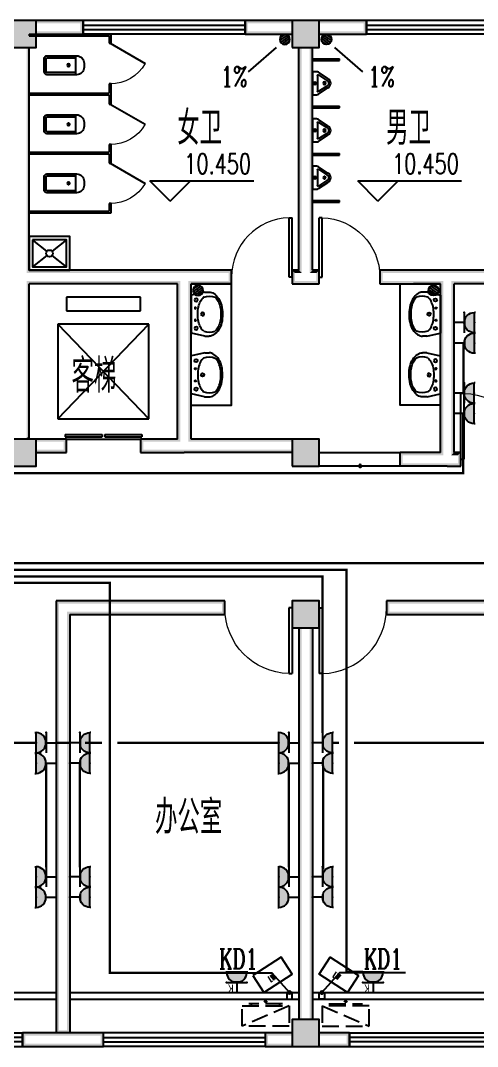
# Model space of a CAD drawing. Extents: x 6250600 to 6678662, y -692028 to -290561.
# Drawn here: x 6360654 to 6367433, y -542447 to -527247 of the extents above; entities that cross this region are included whole.
import ezdxf
from ezdxf.enums import TextEntityAlignment as Align

# ---------------------------------------------------------------- set-up
doc = ezdxf.new("R2010")
doc.units = 0
doc.header["$LTSCALE"] = 1000
doc.header["$MEASUREMENT"] = 0
doc.linetypes.add('DASH', pattern=[0.35, 0.25, -0.1])
doc.layers.get('0').update_dxf_attribs({"linetype": 'CONTINUOUS'})
for name, color, linetype in [('EQUIP-插座', 3, 'CONTINUOUS'), ('PUB_HATCH', 8, 'CONTINUOUS'), ('TEL_TEXT', 7, 'CONTINUOUS'), ('WIRE-照明', 1, 'CONTINUOUS'), ('建筑底图', 251, 'CONTINUOUS'), ('排水', 221, 'CONTINUOUS')]:
    doc.layers.add(name, color=color, linetype=linetype)
doc.styles.add('_TCH_AXIS', font='COMPLEX', dxfattribs={"bigfont": 'GBCBIG'})
doc.styles.add('_TCH_DIM', font='SIMPLEX', dxfattribs={"bigfont": 'GBCBIG'})
doc.styles.add('_TCH_LABEL', font='COMPLEX', dxfattribs={"bigfont": 'GBCBIG'})
doc.styles.add('_TEL_DIM', font='sceie.shx', dxfattribs={"width": 0.8, "height": 3.5, "bigfont": 'sceic.shx'})
doc.styles.add('DIM_FONT', font='SIMPLEX', dxfattribs={"width": 0.7, "bigfont": 'GBCBIG'})
doc.styles.add('schuco', font='sceie.shx', dxfattribs={"width": 0.7, "bigfont": 'sceic.shx'})

# ---------------------------------------------------------------- blocks, each defined once
blk = doc.blocks.new('$equip$00001848')
for p, q in [((-0.5, 1.05), (-0.5, 1)), ((0.5, 1.05), (0.5, 1)), ((0.513, 1.05), (0.513, 1)), ((1.513, 1.05), (1.513, 1)), ((-0.5, 1), (0.5, 1)), ((0.513, 1), (1.513, 1)), ((0, 0.5), (0, 0)), ((1.513, 0.5), (0.513, 0.5)), ((1.013, 0.5), (1.013, 0))]:
    blk.add_line(p, q)
for centre in [(0, 1), (1.013, 1)]:
    blk.add_arc(centre, 0.5, 180, 0)
for p in [(0, 1), (1.013, 1), (0, 0), (1.013, 0), (1.513, 0.5)]:
    blk.add_point(p)
for points in [[(0.433, 0.75), (-0.433, 0.75), (0.5, 1), (-0.5, 1)], [(0.25, 0.567), (-0.25, 0.567), (0.433, 0.75), (-0.433, 0.75)], [(0, 0.5), (0, 0.5), (0.25, 0.567), (-0.25, 0.567)], [(1.446, 0.75), (0.58, 0.75), (1.513, 1), (0.513, 1)], [(1.263, 0.567), (0.763, 0.567), (1.446, 0.75), (0.58, 0.75)], [(1.013, 0.5), (1.013, 0.5), (1.263, 0.567), (0.763, 0.567)]]:
    blk.add_solid(points)
at = {"layer": 'TEL_TEXT', "style": '_TEL_DIM', "flags": 1}
blk.add_attdef('A', text='', height=0.00002, dxfattribs=at).set_placement((0, 0), align=Align.MIDDLE_CENTER)
blk = doc.blocks.new('$equip$00001765')
for p, q in [((0, 0.55), (0, 1.05)), ((0.5, 0.55), (-0.5, 0.55)), ((-0.5, 0.05), (0.5, 0.05)), ((-0.5, 0), (-0.5, 0.05)), ((0.5, 0), (0.5, 0.05))]:
    blk.add_line(p, q)
blk.add_arc((0, 0.05), 0.5, 0, 180)
for p in [(0, 1.05), (-0.5, 0.55), (0.5, 0.55), (0, 0.05)]:
    blk.add_point(p)
for points in [[(0, 0.55), (0, 0.55), (0.25, 0.483), (-0.25, 0.483)], [(0.433, 0.3), (-0.433, 0.3), (0.5, 0.05), (-0.5, 0.05)], [(0.25, 0.483), (-0.25, 0.483), (0.433, 0.3), (-0.433, 0.3)]]:
    blk.add_solid(points)
at = {"color": 7, "style": '_TEL_DIM'}
blk.add_attdef('$TEXT$', text='', height=0.4, dxfattribs=at).set_placement((0.295, 0.837), align=Align.MIDDLE_CENTER)
at = {"color": 7, "style": '_TEL_DIM', "flags": 1}
blk.add_attdef('A', text='', height=0.00002, dxfattribs=at).set_placement((0, 0), align=Align.MIDDLE_CENTER)
blk = doc.blocks.new('$plan$00000344')
for p, q in [((-280, -10), (-280, 0)), ((280, 0), (280, -10)), ((-251, -189), (-251, -186)), ((-248, -183), (-250, -185))]:
    blk.add_line(p, q)
for points in [[(-280, 0), (280, 0)], [(-326, -200), (-280, -5)], [(326, -204), (280, -5)]]:
    blk.add_lwpolyline(points)
for points in [[(253, -188, 0.098208), (193, -141, 0.066287), (110, -111, 0.052428), (0, -100, 0.052428), (-110, -111, 0.066287), (-193, -141, 0.093876), (-251, -186, 0.171377)], [(-326, -200, 0.008223), (-326, -204, 0.149285)], [(-326, -266, 0.149285), (-304, -337, 0.107079), (-231, -408, 0.075625), (-131, -450, 0.062436), (-1, -467, 0.062436), (130, -452, 0.075625), (230, -410, 0.107079), (304, -339, 0.149285), (326, -268, 0.005205), (326, -266, 0.086596)], [(-250, -358, 0.091341), (-193, -401, 0.066287), (-110, -431, 0.052428), (0, -442, 0.052428), (110, -431, 0.066287), (193, -401, 0.091756), (250, -358, 0.171377)]]:
    blk.add_lwpolyline(points, format="xyb")
at = {"flags": 128}
for points in [[(-326, -204), (-326, -268)], [(326, -204), (326, -268)]]:
    blk.add_lwpolyline(points, dxfattribs=at)
for points in [[(-253, -188, 0.172546), (-250, -358, 0.726395)], [(253, -188, -0.172546), (250, -358, -0.726395)]]:
    blk.add_lwpolyline(points, format="xyb", dxfattribs=at)
for centre, radius in [((-210, -75), 24), ((-210, -75), 24), ((-210, -75), 24), ((-90, -65), 10), ((0, -170), 25), ((90, -65), 10), ((210, -75), 24)]:
    blk.add_circle(centre, radius)
at = {"lineweight": 13}
blk.add_circle((0, -170), 15, dxfattribs=at)
blk.add_arc((-250, -186), 1, 131.3224, 180)
blk = doc.blocks.new('$lvtry$00000171')
at = {"layer": '排水'}
for p, q in [((-74, 11), (-11, 74)), ((-70, -27), (27, 70)), ((-53, -53), (53, 53)), ((-27, -70), (70, 27)), ((11, -74), (74, -11))]:
    blk.add_line(p, q, dxfattribs=at)
blk.add_circle((0, 0), 75, dxfattribs=at)
blk.add_point((0, 0), dxfattribs=at)
blk = doc.blocks.new('_LV12')
for p, q in [((-250, -50), (-39, -219)), ((39, -219), (250, -50)), ((-250, -450), (-39, -281)), ((39, -281), (250, -450))]:
    blk.add_line(p, q)
for points in [[(300, -500), (300, 0), (-300, 0), (-300, -500)], [(250, -450), (250, -50), (-250, -50), (-250, -450)]]:
    blk.add_lwpolyline(points, close=True)
blk.add_circle((0, -250), 50)
blk = doc.blocks.new('$lvtry$00000200')
at = {"color": 0}
for p, q in [((-110, -40), (-110, -470)), ((100, -30), (-100, -30)), ((110, -470), (110, -40))]:
    blk.add_line(p, q, dxfattribs=at)
blk.add_lwpolyline([(100, 0), (-100, 0, 0.414214), (-140, -40), (-140, -480, 0.414214), (-30, -590), (30, -590, 0.414214), (140, -480), (140, -40, 0.414214)], format="xyb", close=True, dxfattribs=at)
blk.add_lwpolyline([(140, -470), (-140, -470)], dxfattribs=at)
blk.add_circle((0, -359), 20, dxfattribs=at)
for centre, start, end in [((-100, -40), 90, 180), ((100, -40), 0, 90)]:
    blk.add_arc(centre, 10, start, end, dxfattribs=at)
for p in [(0, 0), (0, -359)]:
    blk.add_point(p, dxfattribs=at)
blk = doc.blocks.new('$TCHSYS$APDOOR2D')
blk.add_line((0.5, 0), (0, 0.866))
at = {"lineweight": 13}
blk.add_arc((0.5, 0), 1, 120, 180, dxfattribs=at)
blk = doc.blocks.new('$lvtry$00000221')
at = {"color": 0}
for p, q in [((-124, -91), (-43, -216)), ((-116, -76), (116, -76)), ((43, -216), (124, -91))]:
    blk.add_line(p, q, dxfattribs=at)
blk.add_lwpolyline([(69, -231, -0.57735), (-69, -231), (-162, -88, -0.145378), (-170, -61), (-170, 0), (170, 0), (170, -61, -0.145378), (162, -88)], format="xyb", close=True, dxfattribs=at)
for centre, radius in [((0, -38), 17.7), ((0, -177), 20)]:
    blk.add_circle(centre, radius, dxfattribs=at)
for centre, radius, start, end in [((-116, -86), 10, 90, 213.0863), ((116, -86), 10, 326.9137, 90), ((0, -191), 50, 210, 330)]:
    blk.add_arc(centre, radius, start, end, dxfattribs=at)
for p in [(0, -38), (0, -177)]:
    blk.add_point(p, dxfattribs=at)
blk = doc.blocks.new('A$C2E081725')
at = {"linetype": 'DASH'}
for p, q in [((700, 94), (0, 394)), ((600, 64), (100, 64)), ((138, 94), (138, 64)), ((350, 8), (327, 39)), ((350, 49), (350, 0)), ((350, 8), (373, 39)), ((563, 94), (563, 64))]:
    blk.add_line(p, q, dxfattribs=at)
blk.add_lwpolyline([(0, 394), (0, 94), (700, 94), (700, 394)], close=True, dxfattribs=at)
blk = doc.blocks.new('_FZH')
blk.add_lwpolyline([(-0.5, -0.5), (0.5, -0.5), (0.5, 0.5), (-0.5, 0.5)], close=True)
at = {"layer": 'PUB_HATCH'}
blk.add_solid([(-0.5, -0.5), (0.5, -0.5), (-0.5, 0.5), (0.5, 0.5)], dxfattribs=at)
blk = doc.blocks.new('$WINLIB2D$00000001')
at = {"color": 0}
for points in [[(-0.5, 0.5), (-0.5, -0.5)], [(-0.5, 0.5), (0.5, 0.5)], [(0.5, -0.5), (0.5, 0.5)], [(0.5, 0.1667), (-0.5, 0.1667)], [(0.5, -0.1667), (-0.5, -0.1667)], [(-0.5, -0.5), (0.5, -0.5)]]:
    blk.add_lwpolyline(points, dxfattribs=at)
blk = doc.blocks.new('$DorLib2D$00000001')
for p, q in [((0.45, 0.975), (0.5, 0.975)), ((0.45, 0), (0.45, 0.975)), ((0.5, 0), (0.5, 0.975)), ((0.5, 0), (0.45, 0))]:
    blk.add_line(p, q)
at = {"lineweight": 13}
blk.add_arc((0.475, 0), 0.975, 91.4693, 180, dxfattribs=at)
blk = doc.blocks.new('$TCHSYS$LDOR22D')
for p, q in [((-0.517, 0.833), (-0.017, 0.833)), ((-0.517, 0.833), (-0.517, 0.667)), ((-0.017, 0.833), (-0.017, 0.667)), ((0.017, 0.833), (0.017, 0.667)), ((0.017, 0.833), (0.517, 0.833)), ((0.517, 0.833), (0.517, 0.667)), ((-0.517, 0.667), (-0.017, 0.667)), ((0.017, 0.667), (0.517, 0.667)), ((-0.5, 0.5), (0.5, 0.5))]:
    blk.add_line(p, q)

msp = doc.modelspace()

# ---------------------------------------------------------------- hatches: boundary and pattern name
at = {"layer": '建筑底图'}
for points in [[(6360884.5, -527246.7), (6360484.5, -527246.7), (6360524.5, -527286.7), (6360844.5, -527286.7)], [(6360884.5, -527646.7), (6360884.5, -527246.7), (6360844.5, -527286.7), (6360844.5, -527606.7)], [(6360884.5, -527246.7), (6360884.5, -527286.7), (6361544.5, -527286.7), (6361584.5, -527246.7)], [(6361584.5, -527446.7), (6361584.5, -527246.7), (6361544.5, -527286.7), (6361544.5, -527406.7)], [(6364684.5, -527286.7), (6364684.5, -527246.7), (6363984.5, -527246.7), (6364024.5, -527286.7)], [(6363984.5, -527246.7), (6363984.5, -527446.7), (6364024.5, -527406.7), (6364024.5, -527286.7)], [(6365084.5, -527246.7), (6364684.5, -527246.7), (6364724.5, -527286.7), (6365044.5, -527286.7)], [(6364684.5, -527246.7), (6364684.5, -527646.7), (6364724.5, -527606.7), (6364724.5, -527286.7)], [(6365084.5, -527646.7), (6365084.5, -527246.7), (6365044.5, -527286.7), (6365044.5, -527606.7)], [(6365084.5, -527246.7), (6365084.5, -527286.7), (6365744.5, -527286.7), (6365784.5, -527246.7)], [(6365784.5, -527446.7), (6365784.5, -527246.7), (6365744.5, -527286.7), (6365744.5, -527406.7)], [(6360884.5, -527406.7), (6360884.5, -527446.7), (6361584.5, -527446.7), (6361544.5, -527406.7)], [(6364684.5, -527446.7), (6364684.5, -527406.7), (6364024.5, -527406.7), (6363984.5, -527446.7)], [(6365084.5, -527406.7), (6365084.5, -527446.7), (6365784.5, -527446.7), (6365744.5, -527406.7)], [(6360484.5, -527646.7), (6360884.5, -527646.7), (6360844.5, -527606.7), (6360524.5, -527606.7)], [(6360784.5, -527646.7), (6360744.5, -527646.7), (6360744.5, -530986.7), (6360784.5, -530946.7)], [(6364684.5, -527646.7), (6365084.5, -527646.7), (6365044.5, -527606.7), (6364724.5, -527606.7)], [(6364824.5, -527646.7), (6364784.5, -527646.7), (6364784.5, -530946.7), (6364824.5, -530986.7)], [(6364984.5, -527646.7), (6364944.5, -527646.7), (6364944.5, -530986.7), (6364984.5, -530946.7)], [(6362784.5, -530946.7), (6360784.5, -530946.7), (6360744.5, -530986.7), (6362784.5, -530986.7)], [(6363084.5, -530946.7), (6362784.5, -530946.7), (6362784.5, -530986.7), (6363084.5, -530986.7)], [(6363784.5, -530946.7), (6363084.5, -530946.7), (6363084.5, -530986.7), (6363744.5, -530986.7)], [(6363784.5, -531146.7), (6363784.5, -530946.7), (6363744.5, -530986.7), (6363744.5, -531106.7)], [(6364784.5, -530946.7), (6364684.5, -530946.7), (6364724.5, -530986.7), (6364824.5, -530986.7)], [(6364684.5, -530946.7), (6364684.5, -531146.7), (6364724.5, -531106.7), (6364724.5, -530986.7)], [(6365084.5, -530946.7), (6364984.5, -530946.7), (6364944.5, -530986.7), (6365044.5, -530986.7)], [(6365084.5, -531146.7), (6365084.5, -530946.7), (6365044.5, -530986.7), (6365044.5, -531106.7)], [(6366484.5, -530946.7), (6365984.5, -530946.7), (6366024.5, -530986.7), (6366484.5, -530986.7)], [(6365984.5, -530946.7), (6365984.5, -531146.7), (6366024.5, -531106.7), (6366024.5, -530986.7)], [(6366984.5, -530946.7), (6366484.5, -530946.7), (6366484.5, -530986.7), (6366984.5, -530986.7)], [(6369184.5, -530946.7), (6366984.5, -530946.7), (6366984.5, -530986.7), (6369224.5, -530986.7)], [(6362784.5, -531146.7), (6360784.5, -531146.7), (6360744.5, -531106.7), (6362784.5, -531106.7)], [(6360744.5, -533446.7), (6360784.5, -533446.7), (6360784.5, -531146.7), (6360744.5, -531106.7)], [(6362984.5, -531146.7), (6362784.5, -531146.7), (6362784.5, -531106.7), (6363024.5, -531106.7)], [(6362984.5, -533446.7), (6362984.5, -531146.7), (6363024.5, -531106.7), (6363024.5, -533486.7)], [(6363184.5, -533446.7), (6363184.5, -531146.7), (6363144.5, -531106.7), (6363144.5, -533486.7)], [(6363184.5, -531146.7), (6363784.5, -531146.7), (6363744.5, -531106.7), (6363144.5, -531106.7)], [(6364684.5, -531146.7), (6364884.5, -531146.7), (6364884.5, -531106.7), (6364724.5, -531106.7)], [(6364884.5, -531146.7), (6365084.5, -531146.7), (6365044.5, -531106.7), (6364884.5, -531106.7)], [(6365984.5, -531146.7), (6366484.5, -531146.7), (6366484.5, -531106.7), (6366024.5, -531106.7)], [(6366884.5, -531146.7), (6366484.5, -531146.7), (6366484.5, -531106.7), (6366924.5, -531106.7)], [(6366884.5, -533646.7), (6366884.5, -531146.7), (6366924.5, -531106.7), (6366924.5, -533686.7)], [(6367084.5, -533646.7), (6367084.5, -531146.7), (6367044.5, -531106.7), (6367044.5, -533686.7)], [(6369184.5, -531146.7), (6367084.5, -531146.7), (6367044.5, -531106.7), (6369224.5, -531106.7)], [(6360884.5, -533446.7), (6360484.5, -533446.7), (6360524.5, -533486.7), (6360844.5, -533486.7)], [(6360727.9, -533446.7), (6360784.5, -533446.7), (6360756.2, -533418.4)], [(6360884.5, -533846.7), (6360884.5, -533446.7), (6360844.5, -533486.7), (6360844.5, -533806.7)], [(6360884.5, -533446.7), (6360884.5, -533486.7), (6361294.5, -533486.7), (6361334.5, -533446.7)], [(6361334.5, -533646.7), (6361334.5, -533446.7), (6361294.5, -533486.7), (6361294.5, -533606.7)], [(6362984.5, -533446.7), (6362434.5, -533446.7), (6362474.5, -533486.7), (6363024.5, -533486.7)], [(6362434.5, -533446.7), (6362434.5, -533646.7), (6362474.5, -533606.7), (6362474.5, -533486.7)], [(6364684.5, -533486.7), (6364684.5, -533446.7), (6363184.5, -533446.7), (6363144.5, -533486.7)], [(6365084.5, -533446.7), (6364684.5, -533446.7), (6364724.5, -533486.7), (6365044.5, -533486.7)], [(6364684.5, -533446.7), (6364684.5, -533846.7), (6364724.5, -533806.7), (6364724.5, -533486.7)], [(6365084.5, -533846.7), (6365084.5, -533446.7), (6365044.5, -533486.7), (6365044.5, -533806.7)], [(6360884.5, -533606.7), (6360884.5, -533646.7), (6361334.5, -533646.7), (6361294.5, -533606.7)], [(6362434.5, -533646.7), (6363084.5, -533646.7), (6363084.5, -533606.7), (6362474.5, -533606.7)], [(6364684.5, -533646.7), (6364684.5, -533606.7), (6363084.5, -533606.7), (6363084.5, -533646.7)], [(6366884.5, -533646.7), (6366284.5, -533646.7), (6366284.5, -533686.7), (6366924.5, -533686.7)], [(6366284.5, -533846.7), (6366284.5, -533646.7), (6366324.5, -533646.7), (6366324.5, -533846.7)], [(6367184.5, -533646.7), (6367084.5, -533646.7), (6367044.5, -533686.7), (6367144.5, -533686.7)], [(6367184.5, -533846.7), (6367184.5, -533646.7), (6367144.5, -533686.7), (6367144.5, -533806.7)], [(6360484.5, -533846.7), (6360884.5, -533846.7), (6360844.5, -533806.7), (6360524.5, -533806.7)], [(6364684.5, -533846.7), (6365084.5, -533846.7), (6365044.5, -533806.7), (6364724.5, -533806.7)], [(6366984.5, -533846.7), (6366284.5, -533846.7), (6366284.5, -533806.7), (6366984.5, -533806.7)], [(6366984.5, -533846.7), (6367184.5, -533846.7), (6367144.5, -533806.7), (6366984.5, -533806.7)], [(6363684.5, -535846.7), (6361184.5, -535846.7), (6361224.5, -535886.7), (6363644.5, -535886.7)], [(6361184.5, -535846.7), (6361184.5, -542246.7), (6361224.5, -542246.7), (6361224.5, -535886.7)], [(6363684.5, -536046.7), (6363684.5, -535846.7), (6363644.5, -535886.7), (6363644.5, -536006.7)], [(6365084.5, -535846.7), (6364684.5, -535846.7), (6364724.5, -535886.7), (6365044.5, -535886.7)], [(6364684.5, -535846.7), (6364684.5, -536246.7), (6364724.5, -536206.7), (6364724.5, -535886.7)], [(6365084.5, -536246.7), (6365084.5, -535846.7), (6365044.5, -535886.7), (6365044.5, -536206.7)], [(6369184.5, -535846.7), (6366084.5, -535846.7), (6366124.5, -535886.7), (6369224.5, -535886.7)], [(6366084.5, -535846.7), (6366084.5, -536046.7), (6366124.5, -536006.7), (6366124.5, -535886.7)], [(6361384.5, -536046.7), (6363684.5, -536046.7), (6363644.5, -536006.7), (6361344.5, -536006.7)], [(6361384.5, -536046.7), (6361384.5, -542246.7), (6361344.5, -542246.7), (6361344.5, -536006.7)], [(6366084.5, -536046.7), (6369284.5, -536046.7), (6369284.5, -536006.7), (6366124.5, -536006.7)], [(6364684.5, -536246.7), (6365084.5, -536246.7), (6365044.5, -536206.7), (6364724.5, -536206.7)], [(6364784.5, -542046.7), (6364824.5, -542046.7), (6364824.5, -536246.7), (6364784.5, -536246.7)], [(6364944.5, -542046.7), (6364984.5, -542046.7), (6364984.5, -536246.7), (6364944.5, -536246.7)], [(6365084.5, -542046.7), (6364684.5, -542046.7), (6364724.5, -542086.7), (6365044.5, -542086.7)], [(6364684.5, -542046.7), (6364684.5, -542446.7), (6364724.5, -542406.7), (6364724.5, -542086.7)], [(6365084.5, -542446.7), (6365084.5, -542046.7), (6365044.5, -542086.7), (6365044.5, -542406.7)], [(6361284.5, -542246.7), (6360684.5, -542246.7), (6360724.5, -542286.7), (6361284.5, -542286.7)], [(6360684.5, -542246.7), (6360684.5, -542446.7), (6360724.5, -542406.7), (6360724.5, -542286.7)], [(6361384.5, -542246.7), (6361184.5, -542246.7), (6361184.5, -542206.7), (6361384.5, -542206.7)], [(6361884.5, -542246.7), (6361284.5, -542246.7), (6361284.5, -542286.7), (6361844.5, -542286.7)], [(6361884.5, -542446.7), (6361884.5, -542246.7), (6361844.5, -542286.7), (6361844.5, -542406.7)], [(6364684.5, -542286.7), (6364684.5, -542246.7), (6364284.5, -542246.7), (6364324.5, -542286.7)], [(6364284.5, -542246.7), (6364284.5, -542446.7), (6364324.5, -542406.7), (6364324.5, -542286.7)], [(6365084.5, -542246.7), (6365084.5, -542286.7), (6365494.5, -542286.7), (6365534.5, -542246.7)], [(6365534.5, -542446.7), (6365534.5, -542246.7), (6365494.5, -542286.7), (6365494.5, -542406.7)], [(6360684.5, -542446.7), (6361284.5, -542446.7), (6361284.5, -542406.7), (6360724.5, -542406.7)], [(6361284.5, -542446.7), (6361884.5, -542446.7), (6361844.5, -542406.7), (6361284.5, -542406.7)], [(6364684.5, -542446.7), (6364684.5, -542406.7), (6364324.5, -542406.7), (6364284.5, -542446.7)], [(6364684.5, -542446.7), (6365084.5, -542446.7), (6365044.5, -542406.7), (6364724.5, -542406.7)], [(6365084.5, -542406.7), (6365084.5, -542446.7), (6365534.5, -542446.7), (6365494.5, -542406.7)]]:
    msp.add_hatch(color=256, dxfattribs=at).paths.add_polyline_path(points)

# ---------------------------------------------------------------- linework, layer by layer
at = {"layer": 'WIRE-照明', "color": 1, "const_width": 35}
for points in [[(6367227, -532767.1), (6367227, -532026.7)], [(6371024.9, -541356.8), (6369217.8, -541356.8), (6369217.8, -535285.9), (6355266.5, -535285.9), (6355266.5, -532426.7)], [(6360884.5, -537946.1), (6358481.5, -537946.1)], [(6361384.5, -537946.2), (6361184.5, -537946.2)], [(6361684.5, -537946.1), (6361609.5, -537946.1)], [(6361864.9, -537946.1), (6361684.5, -537946.1)], [(6364484.5, -537946.2), (6362089.9, -537946.1)], [(6365376.5, -537946.1), (6365284.5, -537946.1)], [(6369105.3, -537946.1), (6365601.5, -537946.1)], [(6361034.5, -539783), (6361034.5, -538250)], [(6361534.5, -539783), (6361534.5, -538250)], [(6364634.5, -539783), (6364634.5, -538250)], [(6365144.5, -539820.5), (6365144.5, -538287.5)]]:
    msp.add_lwpolyline(points, dxfattribs=at)
at = {"layer": 'WIRE-照明', "const_width": 35}
for points in [[(6354906.5, -532426.7), (6354906.5, -535579.7), (6361977.4, -535579.7), (6361977.4, -541356.8), (6363711.5, -541356.8)], [(6355026.5, -532426.7), (6355026.5, -535481.8), (6365134.5, -535481.8), (6365134.5, -537796.2)], [(6355146.5, -532426.7), (6355146.5, -535383.8), (6365489, -535383.8), (6365489, -541340.7), (6365733.1, -541340.7)], [(6355386.5, -532667), (6355386.5, -533953.2), (6367218.5, -533953.2), (6367218.5, -533070.9)]]:
    msp.add_lwpolyline(points, dxfattribs=at)
at = {"layer": '建筑底图'}
for p, q in [((6361584.5, -527246.7), (6360884.5, -527246.7)), ((6361584.5, -527446.7), (6361584.5, -527246.7)), ((6364684.5, -527246.7), (6363984.5, -527246.7)), ((6363984.5, -527246.7), (6363984.5, -527446.7)), ((6365784.5, -527246.7), (6365084.5, -527246.7)), ((6365784.5, -527446.7), (6365784.5, -527246.7)), ((6360784.5, -527446.7), (6360784.5, -527471.7)), ((6360784.5, -527446.7), (6361997, -527446.7)), ((6360784.5, -527471.7), (6361972, -527471.7)), ((6360884.5, -527446.7), (6361584.5, -527446.7)), ((6361972, -527471.7), (6361972, -527584.2)), ((6361972, -527584.2), (6361997, -527584.2)), ((6361997, -527584.2), (6361997, -527446.7)), ((6363984.5, -527446.7), (6364684.5, -527446.7)), ((6365084.5, -527446.7), (6365784.5, -527446.7)), ((6360784.5, -530946.7), (6360784.5, -527646.7)), ((6364784.5, -530946.7), (6364784.5, -527646.7)), ((6364984.5, -530946.7), (6364984.5, -527646.7)), ((6364784.5, -527841.1), (6364784.5, -527816.1)), ((6364984.5, -527816.1), (6365384.5, -527816.1)), ((6364984.5, -527841.1), (6365384.5, -527841.1)), ((6365384.5, -527841.1), (6365384.5, -527816.1)), ((6361972, -528184.2), (6361972, -528321.7)), ((6361997, -528184.2), (6361972, -528184.2)), ((6361997, -528334.2), (6361997, -528184.2)), ((6360784.5, -528321.7), (6360784.5, -528346.7)), ((6360784.5, -528321.7), (6361972, -528321.7)), ((6360784.5, -528346.7), (6361972, -528346.7)), ((6361972, -528346.7), (6361972, -528484.2)), ((6361997, -528484.2), (6361997, -528334.2)), ((6361972, -528484.2), (6361997, -528484.2)), ((6364784.5, -528540.6), (6364784.5, -528515.6)), ((6364984.5, -528515.6), (6365384.5, -528515.6)), ((6364984.5, -528540.6), (6365384.5, -528540.6)), ((6365384.5, -528540.6), (6365384.5, -528515.6)), ((6361972, -529084.2), (6361972, -529196.7)), ((6361997, -529084.2), (6361972, -529084.2)), ((6361997, -529209.2), (6361997, -529084.2)), ((6360784.5, -529196.7), (6360784.5, -529221.7)), ((6360784.5, -529196.7), (6361972, -529196.7)), ((6360784.5, -529221.7), (6361972, -529221.7)), ((6361972, -529221.7), (6361972, -529359.2)), ((6361997, -529359.2), (6361997, -529209.2)), ((6364784.5, -529240.1), (6364784.5, -529215.1)), ((6364984.5, -529215.1), (6365384.5, -529215.1)), ((6364984.5, -529240.1), (6365384.5, -529240.1)), ((6365384.5, -529240.1), (6365384.5, -529215.1)), ((6361972, -529359.2), (6361997, -529359.2)), ((6362874, -529922), (6362574, -529622)), ((6362574, -529622), (6364114.3, -529622)), ((6362874, -529922), (6363174, -529622)), ((6365956, -529922), (6365656, -529622)), ((6365656, -529622), (6367196.2, -529622)), ((6365956, -529922), (6366256, -529622)), ((6361972, -529959.2), (6361972, -530071.7)), ((6361997, -529959.2), (6361972, -529959.2)), ((6361997, -530096.7), (6361997, -529959.2)), ((6364784.5, -529939.6), (6364784.5, -529914.6)), ((6364984.5, -529914.6), (6365384.5, -529914.6)), ((6364984.5, -529939.6), (6365384.5, -529939.6)), ((6365384.5, -529939.6), (6365384.5, -529914.6)), ((6360784.5, -530071.7), (6360784.5, -530096.7)), ((6360784.5, -530071.7), (6361972, -530071.7)), ((6360784.5, -530096.7), (6361997, -530096.7)), ((6362784.5, -530946.7), (6360784.5, -530946.7)), ((6363084.5, -530946.7), (6362784.5, -530946.7)), ((6363784.5, -530946.7), (6363084.5, -530946.7)), ((6363784.5, -531146.7), (6363784.5, -530946.7)), ((6364784.5, -530946.7), (6364684.5, -530946.7)), ((6364684.5, -530946.7), (6364684.5, -531146.7)), ((6365084.5, -530946.7), (6364984.5, -530946.7)), ((6365084.5, -531146.7), (6365084.5, -530946.7)), ((6366484.5, -530946.7), (6365984.5, -530946.7)), ((6365984.5, -530946.7), (6365984.5, -531146.7)), ((6366984.5, -530946.7), (6366484.5, -530946.7)), ((6369184.5, -530946.7), (6366984.5, -530946.7)), ((6362784.5, -531146.7), (6360784.5, -531146.7)), ((6360784.5, -533446.7), (6360784.5, -531146.7)), ((6362984.5, -531146.7), (6362784.5, -531146.7)), ((6362984.5, -533446.7), (6362984.5, -531146.7)), ((6363184.5, -533446.7), (6363184.5, -531146.7)), ((6363184.5, -531146.7), (6363784.5, -531146.7)), ((6364684.5, -531146.7), (6364884.5, -531146.7)), ((6364884.5, -531146.7), (6365084.5, -531146.7)), ((6365984.5, -531146.7), (6366484.5, -531146.7)), ((6366884.5, -531146.7), (6366484.5, -531146.7)), ((6366884.5, -533646.7), (6366884.5, -531146.7)), ((6367084.5, -533646.7), (6367084.5, -531146.7)), ((6369184.5, -531146.7), (6367084.5, -531146.7)), ((6362434.5, -531346.7), (6361334.5, -531346.7)), ((6361334.5, -531346.7), (6361334.5, -531546.7)), ((6362434.5, -531546.7), (6362434.5, -531346.7)), ((6361334.5, -531546.7), (6362434.5, -531546.7)), ((6361209.5, -533146.7), (6362559.5, -531746.7)), ((6361209.5, -531746.7), (6362559.5, -533146.7)), ((6362559.5, -531746.7), (6361209.5, -531746.7)), ((6361209.5, -531746.7), (6361209.5, -533146.7)), ((6362559.5, -533146.7), (6362559.5, -531746.7)), ((6361209.5, -533146.7), (6362559.5, -533146.7)), ((6361334.5, -533446.7), (6360884.5, -533446.7)), ((6361334.5, -533646.7), (6361334.5, -533446.7)), ((6362984.5, -533446.7), (6362434.5, -533446.7)), ((6362434.5, -533446.7), (6362434.5, -533646.7)), ((6364684.5, -533446.7), (6363184.5, -533446.7)), ((6360884.5, -533646.7), (6361334.5, -533646.7)), ((6362434.5, -533646.7), (6363084.5, -533646.7)), ((6364684.5, -533646.7), (6363084.5, -533646.7)), ((6365084.5, -533646.7), (6366284.5, -533646.7)), ((6366884.5, -533646.7), (6366284.5, -533646.7)), ((6366284.5, -533846.7), (6366284.5, -533646.7)), ((6367184.5, -533646.7), (6367084.5, -533646.7)), ((6367184.5, -533846.7), (6367184.5, -533646.7)), ((6366284.5, -533846.7), (6365084.5, -533846.7)), ((6366984.5, -533846.7), (6366284.5, -533846.7)), ((6366984.5, -533846.7), (6367184.5, -533846.7)), ((6363684.5, -535846.7), (6361184.5, -535846.7)), ((6361184.5, -535846.7), (6361184.5, -542246.7)), ((6363684.5, -536046.7), (6363684.5, -535846.7)), ((6369184.5, -535846.7), (6366084.5, -535846.7)), ((6366084.5, -535846.7), (6366084.5, -536046.7)), ((6361384.5, -536046.7), (6363684.5, -536046.7)), ((6361384.5, -536046.7), (6361384.5, -542246.7)), ((6366084.5, -536046.7), (6369284.5, -536046.7)), ((6364784.5, -536246.7), (6364784.5, -542046.7)), ((6364984.5, -536246.7), (6364984.5, -542046.7)), ((6357784.5, -541646.7), (6361184.5, -541646.7)), ((6361384.5, -541646.7), (6364784.5, -541646.7)), ((6364984.5, -541646.7), (6368484.5, -541646.7)), ((6357784.5, -541746.7), (6361184.5, -541746.7)), ((6361384.5, -541746.7), (6364784.5, -541746.7)), ((6364984.5, -541746.7), (6368484.5, -541746.7)), ((6361284.5, -542246.7), (6360684.5, -542246.7)), ((6360684.5, -542246.7), (6360684.5, -542446.7)), ((6361384.5, -542246.7), (6361184.5, -542246.7)), ((6361884.5, -542246.7), (6361284.5, -542246.7)), ((6361884.5, -542446.7), (6361884.5, -542246.7)), ((6364684.5, -542246.7), (6364284.5, -542246.7)), ((6364284.5, -542246.7), (6364284.5, -542446.7)), ((6365534.5, -542246.7), (6365084.5, -542246.7)), ((6365534.5, -542446.7), (6365534.5, -542246.7)), ((6360684.5, -542446.7), (6361284.5, -542446.7)), ((6361284.5, -542446.7), (6361884.5, -542446.7)), ((6364284.5, -542446.7), (6364684.5, -542446.7)), ((6365084.5, -542446.7), (6365534.5, -542446.7))]:
    msp.add_line(p, q, dxfattribs=at)
for points in [[(6364036.2, -528008.8), (6364225.4, -527843.8), (6364451.6, -527646.6)], [(6365732.8, -528008.8), (6365543.5, -527843.8), (6365317.4, -527646.6)], [(6363184.5, -532946.7), (6363784.5, -532946.7), (6363784.5, -531146.7), (6363184.5, -531146.7)], [(6366884.5, -532946.7), (6366284.5, -532946.7), (6366284.5, -531146.7), (6366884.5, -531146.7)], [(6363501.8, -541356.8), (6364382.9, -541356.8), (6364644.5, -541646.7)], [(6366367.1, -541356.8), (6365386.1, -541356.8), (6365124.5, -541646.7)]]:
    msp.add_lwpolyline(points, dxfattribs=at)
for points in [[(6365682.4, -533828.5, 1), (6365698.7, -533865, 1)], [(6364631.1, -541631.9, 1), (6364657.9, -541661.6, 1)], [(6365137.9, -541631.9, 1), (6365111.1, -541661.6, 1)]]:
    msp.add_lwpolyline(points, format="xyb", close=True, dxfattribs=at)
for points in [[(6364101.7, -541394.3), (6364263.8, -541646.7), (6364684.5, -541376.5), (6364522.3, -541124.1)], [(6365667.3, -541394.3), (6365505.2, -541646.7), (6365084.5, -541376.5), (6365246.6, -541124.1)], [(6364604.5, -541746.7), (6364684.5, -541746.7), (6364684.5, -541646.7), (6364604.5, -541646.7)], [(6365164.5, -541746.7), (6365084.5, -541746.7), (6365084.5, -541646.7), (6365164.5, -541646.7)]]:
    msp.add_lwpolyline(points, close=True, dxfattribs=at)

# ---------------------------------------------------------------- block references
at = {"layer": 'EQUIP-插座', "color": 0, "yscale": 300, "zscale": 300}
for p, xscale, rotation in [((6367086.3, -532026.7), -300, 270), ((6367084.5, -533070.9), -300, 270), ((6361184.5, -538250), 300, 90), ((6361384.5, -538250), -300, 270), ((6364784.5, -538250), 300, 90), ((6364984.5, -538250), -300, 270), ((6361184.5, -540236.7), 300, 90), ((6361384.5, -540236.7), -300, 270), ((6364784.5, -540236.7), 300, 90), ((6364984.5, -540236.7), -300, 270)]:
    msp.add_blockref('$equip$00001848', p, dxfattribs=dict(at, xscale=xscale, rotation=rotation))
at = {"layer": 'EQUIP-插座', "color": 1, "xscale": 300, "yscale": 300, "zscale": 300, "rotation": 180}
for p in [(6363861.3, -541333.2), (6365883.1, -541333.2)]:
    msp.add_blockref('$equip$00001765', p, dxfattribs=at).add_auto_attribs({'$TEXT$': 'K'})
at = {"layer": '建筑底图'}
for name, p, xscale, yscale, zscale in [('_FZH', (6360684.5, -527446.7), 400, 400, 400), ('_FZH', (6364884.5, -527446.7), 400, 400, 400), ('_FZH', (6360684.5, -533646.7), 400, 400, 400), ('_FZH', (6364884.5, -533646.7), 400, 400, 400), ('$DorLib2D$00000001', (6364184.5, -535946.7), 1000, -1000, 1000), ('_FZH', (6364884.5, -536046.7), 400, 400, 400), ('$DorLib2D$00000001', (6365584.5, -535946.7), -1000, -1000, -1000), ('_FZH', (6364884.5, -542246.7), 400, 400, 400)]:
    msp.add_blockref(name, p, dxfattribs=dict(at, xscale=xscale, yscale=yscale, zscale=zscale))
for name, p, xscale, yscale, zscale, rotation in [('$WINLIB2D$00000001', (6362784.5, -527346.7), -2400, -199.999998777872, -2400, 6.839720789741932e-08), ('$WINLIB2D$00000001', (6366984.5, -527346.7), -2400, -200.0000044407789, -2400, 7.231655274608784e-09), ('$TCHSYS$APDOOR2D', (6361984.5, -527884.2), -600, 600, 25, 270), ('$TCHSYS$APDOOR2D', (6361984.5, -528784.2), -600, 600, 25, 270), ('$TCHSYS$APDOOR2D', (6361984.5, -529659.2), -600, 600, 25, 270), ('$DorLib2D$00000001', (6364234.5, -531046.7), -900, -900, -900, 180), ('$DorLib2D$00000001', (6365534.5, -531046.7), 900, -900, 900, 180.0000000457569), ('$DorLib2D$00000001', (6367684.5, -533746.7), 1000, -1000, 1000, 179.9999999826926), ('$TCHSYS$LDOR22D', (6361884.5, -533546.7), -1100, -199.9999999713618, -1100, 180), ('$WINLIB2D$00000001', (6359484.5, -542346.7), -2400, -199.9999949552584, -2400, 180), ('$WINLIB2D$00000001', (6363084.5, -542346.7), 2400, -200.0000048198272, 2400, 180.0000000469612), ('$WINLIB2D$00000001', (6366734.5, -542346.7), -2400, -200.0000048198272, -2400, 180.0000000469611)]:
    msp.add_blockref(name, p, dxfattribs=dict(at, xscale=xscale, yscale=yscale, zscale=zscale, rotation=rotation))
at = {"layer": '建筑底图', "yscale": -1}
for name, p, rotation in [('$lvtry$00000171', (6364576.1, -527526.7), 81.34549654432831), ('$lvtry$00000200', (6361006.6, -527909.2), 269.9999999999155), ('$lvtry$00000200', (6361006.6, -528784.2), 269.9999999999155), ('$lvtry$00000200', (6361006.6, -529659.2), 269.9999999999155), ('$lvtry$00000171', (6363287.9, -531245.8), 261.3454965443283), ('$plan$00000344', (6363184.5, -531596.7), 270)]:
    msp.add_blockref(name, p, dxfattribs=dict(at, rotation=rotation))
at = {"layer": '建筑底图', "xscale": -1, "yscale": -1}
for name, p, rotation in [('$lvtry$00000171', (6365192.8, -527526.7), 278.6545034556717), ('$lvtry$00000171', (6366781, -531245.8), 98.65450345567174), ('$plan$00000344', (6366884.5, -531596.7), 90)]:
    msp.add_blockref(name, p, dxfattribs=dict(at, rotation=rotation))
at = {"layer": '建筑底图', "xscale": -1}
for name, p, rotation in [('$lvtry$00000221', (6364984.5, -528176.2), 90), ('$lvtry$00000221', (6364984.5, -528875.6), 90), ('$lvtry$00000221', (6364984.5, -529575.1), 90), ('$plan$00000344', (6366884.5, -532496.7), 270), ('A$C2E081725', (6363940.5, -541751.2), 180)]:
    msp.add_blockref(name, p, dxfattribs=dict(at, rotation=rotation))
at = {"layer": '建筑底图'}
for name, p, rotation in [('_LV12', (6361084.5, -530946.7), 180), ('$plan$00000344', (6363184.5, -532496.7), 90), ('A$C2E081725', (6365828.4, -541751.2), 180)]:
    msp.add_blockref(name, p, dxfattribs=dict(at, rotation=rotation))

# ---------------------------------------------------------------- texts
for s, height, style, width, p in [('1%', 297.5, '_TCH_AXIS', 0.705882, (6363627, -528226.5)), ('1%', 297.5, '_TCH_AXIS', 0.705882, (6365811.9, -528226.5)), ('女卫', 500, 'schuco', 0.7, (6362979.2, -529089.3)), ('男卫', 500, 'schuco', 0.7, (6366077.7, -529089.3)), ('10.450', 297.5, '_TCH_DIM', 0.705882, (6363084.3, -529517)), ('10.450', 297.5, '_TCH_DIM', 0.705882, (6366166.2, -529517)), ('客梯', 500, 'schuco', 0.7, (6361411.6, -532761.4)), ('办公室', 500, 'schuco', 0.7, (6362649.7, -539298.4)), ('KD1', 297.5, '_TCH_LABEL', 0.705882, (6363597.1, -541296.8)), ('KD1', 297.5, '_TCH_LABEL', 0.705882, (6365741.8, -541296.8))]:
    msp.add_text(s, height=height, dxfattribs=dict(at, style=style, width=width)).set_placement(p)
at = {"layer": '建筑底图', "style": 'DIM_FONT', "width": 0.494118}
for rotation, p in [(32.71669, (6364363.4, -541492.6)), (327.28331, (6365280.5, -541412.3))]:
    msp.add_text('LW', height=89.65, rotation=rotation, dxfattribs=at).set_placement(p)

doc.saveas('drawing.dxf')
